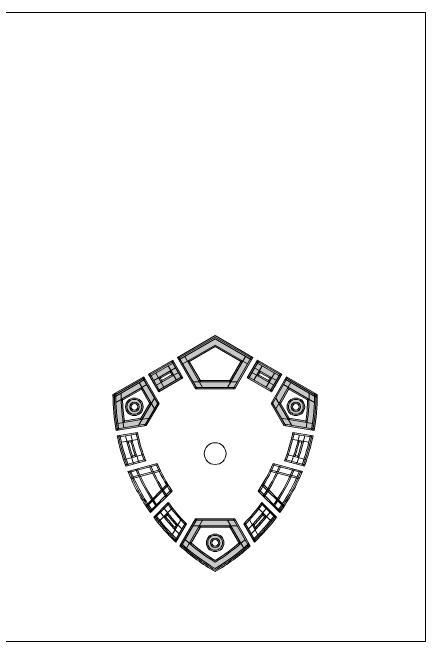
# Model space of a CAD drawing. Header units: inches. Extents: x -1.5 to 24.5, y -14.4 to 30.8.
# Drawn here: x 17.79 to 22.52, y -3.61 to 3.61 of the extents above; entities that cross this region are included whole.
import ezdxf

# ---------------------------------------------------------------- set-up
doc = ezdxf.new("R2010")
doc.units = ezdxf.units.IN
doc.header["$MEASUREMENT"] = 0
doc.layers.add('NOPLOT', color=5, linetype='Continuous', lineweight=5)

# ---------------------------------------------------------------- blocks, each defined once
blk = doc.blocks.new('Shield_Small_half')
at = {"layer": 'NOPLOT', "true_color": 0xffffff}
h = blk.add_hatch(color=7, dxfattribs=at)
h.dxf.hatch_style = 1
h.paths.add_polyline_path([(-0.2784, -0.2794), (0, -0.1187), (0, 0), (-0.4061, -0.2345), (-0.2109, -0.5725), (0, -0.5725), (0, -0.4844), (-0.16, -0.4844)])
h = blk.add_hatch(color=7, dxfattribs=at)
h.dxf.hatch_style = 1
h.paths.add_polyline_path([(-0.457, -0.2638), (-0.7179, -0.4145), (-0.6078, -0.6053), (-0.3468, -0.4546)])
h.paths.add_polyline_path([(-0.5755, -0.4849), (-0.5902, -0.4595), (-0.4819, -0.3969), (-0.4672, -0.4224)], flags=16)
h = blk.add_hatch(color=7, dxfattribs=at)
h.dxf.hatch_style = 1
h.paths.add_polyline_path([(-0.7688, -0.4439), (-1.1016, -0.636, 0.044227), (-1.0672, -1.0235), (-0.7421, -0.9676), (-0.603, -0.7311)])
h.paths.add_polyline_path([(-0.705, -0.7307), (-0.7973, -0.8877), (-0.9796, -0.919, -0.026785), (-0.9979, -0.6949), (-0.7937, -0.577)], flags=16)
h = blk.add_hatch(color=7, dxfattribs=at)
h.dxf.hatch_style = 1
edge = h.paths.add_edge_path()
edge.add_arc((-0.8708, -0.7673), 0.0948, 0, 360)
edge = h.paths.add_edge_path(flags=17)
edge.add_arc((-0.8708, -0.7673), 0.0361, 0, 360)
h = blk.add_hatch(color=7, dxfattribs=at)
h.dxf.hatch_style = 1
h.paths.add_polyline_path([(-0.2594, -2.2357), (-0.16, -2.0637), (0, -2.0637), (0, -1.9756), (-0.2109, -1.9756), (-0.3793, -2.2672, 0.05343), (0, -2.5439), (0, -2.4242, -0.03822)])
h = blk.add_hatch(color=7, dxfattribs=at)
h.dxf.hatch_style = 1
edge = h.paths.add_edge_path()
edge.add_line((0, -2.328), (0, -2.1383))
edge.add_arc((0, -2.2332), 0.0948, 90, 270)
edge = h.paths.add_edge_path()
edge.add_line((0, -2.2693), (0, -2.1971))
edge.add_arc((0, -2.2332), 0.0361, 90, 270)
at = {"layer": 'NOPLOT'}
for p, q in [((-0.4061, -0.2345), (0, 0)), ((-0.3987, -0.2472), (0, -0.017)), ((-0.3914, -0.2599), (0, -0.0339)), ((-0.3493, -0.3034), (0, -0.1018)), ((-0.2911, -0.2868), (0, -0.1187)), ((-0.7179, -0.4145), (-0.457, -0.2638)), ((-0.4061, -0.2345), (-0.2109, -0.5725)), ((-0.3934, -0.2271), (-0.1939, -0.5725)), ((-0.3278, -0.2232), (-0.1346, -0.5578)), ((-0.2857, -0.2667), (-0.1515, -0.4991)), ((-0.7106, -0.4272), (-0.4497, -0.2766)), ((-0.7032, -0.4399), (-0.4423, -0.2893)), ((-0.5059, -0.326), (-0.4178, -0.4786)), ((-0.6612, -0.4835), (-0.4257, -0.3475)), ((-0.5515, -0.5559), (-0.6397, -0.4032)), ((-0.3963, -0.3984), (-0.6318, -0.5344)), ((-0.6029, -0.4668), (-0.4692, -0.3896)), ((-0.4893, -0.3842), (-0.4599, -0.4351)), ((-1.1016, -0.636), (-0.7688, -0.4439)), ((-1.1015, -0.6529), (-0.7615, -0.4566)), ((-1.1013, -0.6698), (-0.7541, -0.4693)), ((-0.6115, -0.7457), (-0.7815, -0.4512)), ((-0.603, -0.7311), (-0.7688, -0.4439)), ((-0.6151, -0.5926), (-0.3542, -0.4419)), ((-0.6078, -0.6053), (-0.3468, -0.4546)), ((-0.5682, -0.4976), (-0.5976, -0.4468)), ((-0.4545, -0.415), (-0.5882, -0.4923)), ((-1.0706, -0.7199), (-0.7375, -0.5275)), ((-0.6542, -0.7893), (-0.8177, -0.506)), ((-0.2363, -0.4991), (0, -0.4991)), ((-0.177, -0.4844), (0, -0.4844)), ((-1.0124, -0.7032), (-0.781, -0.5696)), ((-0.6965, -0.7453), (-0.8011, -0.5643)), ((-0.2194, -0.5578), (0, -0.5578)), ((-0.2109, -0.5725), (0, -0.5725)), ((-0.8271, -0.9673), (-0.6537, -0.6726)), ((-0.8071, -0.9043), (-0.6964, -0.7162)), ((-0.761, -0.9709), (-0.6114, -0.7165)), ((-0.7421, -0.9676), (-0.603, -0.7311)), ((-1.05, -0.946), (-0.7123, -0.888)), ((-0.9941, -0.9215), (-0.7784, -0.8844)), ((-1.0698, -1.009), (-0.7323, -0.951)), ((-1.0673, -1.0235), (-0.7421, -0.9676)), ((-0.7734, -1.2811), (-0.9866, -1.3383)), ((-0.8492, -1.2862), (-0.906, -1.3014)), ((-0.7534, -1.3366), (-0.9671, -1.3938)), ((-0.7481, -1.3504), (-0.962, -1.4077)), ((-0.6256, -1.3784), (-0.9405, -1.4628)), ((-0.6197, -1.392), (-0.9349, -1.4765)), ((-0.5949, -1.4462), (-0.9116, -1.531)), ((-0.5884, -1.4596), (-0.9055, -1.5446)), ((-0.513, -1.5991), (-0.7476, -1.8337)), ((-0.5052, -1.6121), (-0.7394, -1.8462)), ((-0.4731, -1.6631), (-0.7058, -1.8958)), ((-0.4648, -1.6756), (-0.6973, -1.908)), ((-0.5047, -1.7985), (-0.6623, -1.9561)), ((-0.4959, -1.8105), (-0.6533, -1.9679)), ((-0.4601, -1.8578), (-0.6169, -2.0146)), ((-0.5032, -1.9216), (-0.545, -1.9634)), ((-0.2109, -1.9756), (-0.3793, -2.2672)), ((-0.1939, -1.9756), (-0.3681, -2.2773)), ((-0.1346, -1.9902), (-0.3081, -2.2907)), ((0, -1.9902), (-0.2194, -1.9902)), ((0, -1.9756), (-0.2109, -1.9756)), ((-0.1515, -2.049), (-0.2668, -2.2487)), ((0, -2.049), (-0.2363, -2.049)), ((0, -2.0637), (-0.177, -2.0637))]:
    blk.add_line(p, q, dxfattribs=at)
for points in [[(-0.457, -0.2638), (-0.3468, -0.4546)], [(-0.4697, -0.2712), (-0.3596, -0.462)], [(-0.6078, -0.6053), (-0.7179, -0.4145)], [(-0.5951, -0.598), (-0.7052, -0.4072)], [(-1.0561, -1.0812), (-0.8389, -1.0438)], [(-1.0531, -1.0955), (-0.8358, -1.0582)], [(-1.011, -1.1479), (-0.8369, -1.118)], [(-0.9495, -1.1523), (-0.8914, -1.1423)], [(-0.37, -1.9867), (-0.462, -2.1461)], [(-0.4112, -2.0287), (-0.4419, -2.082)], [(-0.3202, -2.018), (-0.4343, -2.2155)], [(-0.3096, -2.0289), (-0.4234, -2.2261)]]:
    blk.add_lwpolyline(points, dxfattribs=at)
for radius in [0.0948, 0.0802, 0.0508, 0.0361]:
    blk.add_circle((-0.8708, -0.7673), radius, dxfattribs=at)
for centre, radius, start, end in [((1.1016, -0.636), 2.2031, 180, 190.12942), ((1.1016, -0.636), 2.1884, 179.77774, 190.13198), ((1.1016, -0.636), 2.1738, 179.55196, 190.13458), ((1.1016, -0.636), 2.115, 179.53949, 189.74744), ((1.1016, -0.636), 2.1003, 181.15005, 188.14456), ((1.1016, -0.636), 2.2031, 191.65766, 200.50378), ((1.1016, -0.636), 2.1884, 191.67048, 200.54083), ((1.1016, -0.636), 2.1738, 191.68348, 200.57839), ((1.1016, -0.636), 2.115, 192.13546, 200.73385), ((1.1016, -0.636), 2.0562, 192.20373, 200.89825), ((1.1016, -0.636), 1.9975, 191.85438, 201.07237), ((1.1016, -0.636), 1.9828, 191.86999, 201.11752), ((1.1016, -0.636), 2.1003, 193.75741, 198.76367), ((1.1016, -0.636), 2.0709, 193.81439, 198.81714), ((1.1016, -0.636), 1.9681, 203.19442, 214.08952), ((1.1016, -0.636), 1.9534, 203.19442, 214.00647), ((1.1016, -0.636), 1.8947, 203.19442, 213.66113), ((1.1016, -0.636), 1.88, 203.25889, 213.66113), ((1.1016, -0.636), 2.2031, 202.04091, 215.26534), ((1.1016, -0.636), 2.1884, 202.08841, 215.19936), ((1.1016, -0.636), 2.1738, 202.13655, 215.13248), ((1.1016, -0.636), 2.115, 202.33586, 214.85552), ((1.1016, -0.636), 2.1003, 202.38745, 214.78382), ((1.1016, -0.636), 1.9975, 215.96256, 224.74443), ((1.1016, -0.636), 1.9828, 215.89505, 224.62865), ((1.1016, -0.636), 2.115, 216.4685, 225.19967), ((1.1016, -0.636), 2.0562, 216.22284, 224.7667), ((1.1016, -0.636), 2.2031, 216.81215, 226.19804), ((1.1016, -0.636), 2.1884, 216.75682, 226.10356), ((1.1016, -0.636), 2.1738, 216.70073, 226.00776), ((1.1016, -0.636), 2.1003, 218.42951, 223.42861), ((1.1016, -0.636), 2.0709, 218.33589, 223.18663), ((0, -2.2332), 0.0948, 90, 270), ((0, -2.2332), 0.0802, 90, 270), ((1.1016, -0.636), 2.115, 227.65576, 238.61183), ((1.1016, -0.636), 2.1003, 229.2043, 238.36706), ((0, -2.2332), 0.0508, 90, 270), ((0, -2.2332), 0.0361, 90, 270), ((1.1016, -0.636), 2.2031, 227.76628, 240), ((1.1016, -0.636), 2.1884, 227.68289, 239.77774), ((1.1016, -0.636), 2.1738, 227.59835, 239.55196)]:
    blk.add_arc(centre, radius, start, end, dxfattribs=at)
blk = doc.blocks.new('Shield_Small_Full')
at = {"layer": 'NOPLOT'}
blk.add_circle((0, -2.9585), 0.125, dxfattribs=at)
at = {"layer": 'NOPLOT', "yscale": 1.063829787234037, "zscale": 1.063829787234037}
for xscale in [1.063829787234037, -1.063829787234037]:
    blk.add_blockref('Shield_Small_half', (0, -1.6053), dxfattribs=dict(at, xscale=xscale))

msp = doc.modelspace()

# ---------------------------------------------------------------- linework, layer by layer
at = {"layer": 'NOPLOT'}
msp.add_lwpolyline([(9.476, 3.6059), (22.524, 3.6059), (22.524, -3.6059), (9.476, -3.6059)], close=True, dxfattribs=at)

# ---------------------------------------------------------------- block references
msp.add_blockref('Shield_Small_Full', (20.1115, 1.5062), dxfattribs=at)

doc.saveas('drawing.dxf')
